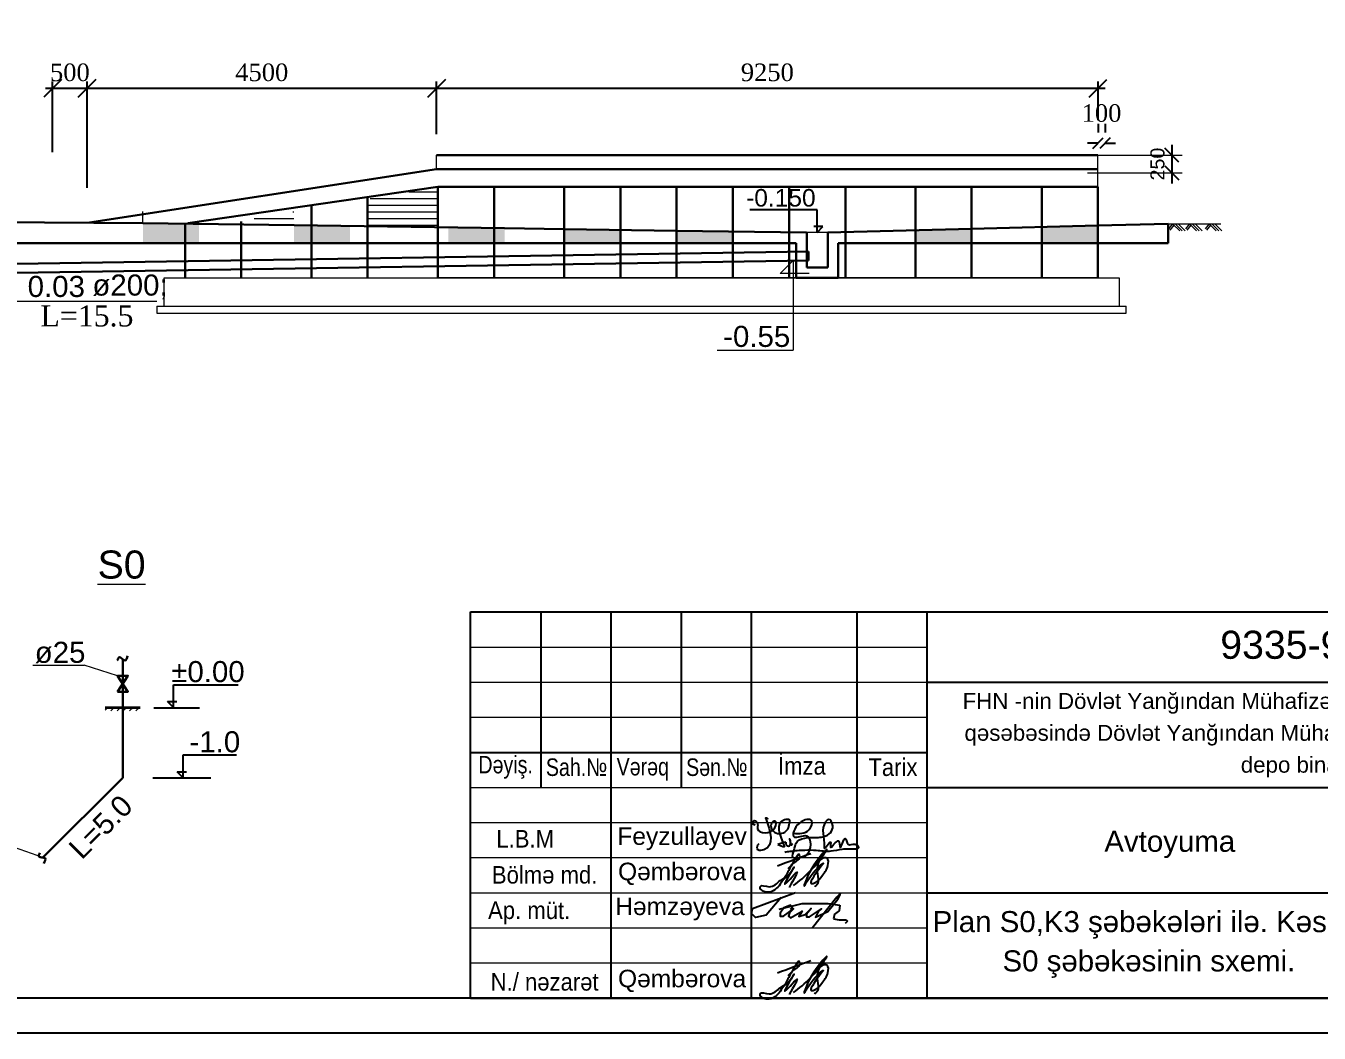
# Model space of a CAD drawing. Header units: millimetres. Extents: x 2332836 to 2398081, y 1433585 to 1563365.
# Drawn here: x 2357767 to 2376184, y 1483791 to 1498141 of the extents above; entities that cross this region are included whole.
import ezdxf

# ---------------------------------------------------------------- set-up
doc = ezdxf.new("R2010")
doc.units = ezdxf.units.MM
doc.linetypes.add('ACAD_ISO10W100', pattern=[18, 12, -3, 0, -3])
for name, color, linetype, lineweight in [('0_Ном._пера__21_Ном._пера__7', 7, 'Continuous', 60), ('Künc ştampının yazısı', 7, 'Continuous', 13), ('перегородка', 130, 'Continuous', 20), ('перегородка_Ном._пера__1_Ном._пера__7', 7, 'Continuous', 60)]:
    doc.layers.add(name, color=color, linetype=linetype, lineweight=lineweight)
doc.styles.add('Arial', font='arial.ttf')
doc.styles.add('ARİAL', font='arial.ttf')
doc.styles.get("Standard").update_dxf_attribs({"font": 'arialazlat.ttf'})
doc.styles.add('T.N.R.', font='times.ttf', dxfattribs={"height": 300})
doc.styles.add('Times New  Roman', font='times.ttf')
doc.styles.add('Times New Roman', font='times.ttf')
doc.dimstyles.new('ISO-100', dxfattribs={"dimtxt": 250, "dimasz": 250, "dimexe": 100, "dimexo": 500, "dimgap": 100, "dimtad": 1, "dimdec": 1, "dimtxsty": 'Standard', "dimblk": 'OBLIQUE', "dimcen": 2.5, "dimdle": 100, "dimclrd": 250, "dimclre": 250, "dimadec": 0, "dimazin": 0, "dimtfac": 1, "dimtdec": 1, "dimtmove": 1, "dimatfit": 3, "dimfxl": 1, "dimarcsym": 0})
doc.dimstyles.new('kesik ucun', dxfattribs={"dimtxt": 200, "dimasz": 200, "dimexe": 150, "dimexo": 0, "dimgap": 100, "dimtad": 1, "dimdec": 0, "dimtxsty": 'Standard', "dimblk": 'OBLIQUE', "dimcen": 2.5, "dimdle": 150, "dimadec": 0, "dimazin": 0, "dimtfac": 1, "dimtdec": 0, "dimtmove": 0, "dimatfit": 3, "dimfxl": 1, "dimarcsym": 0})
doc.dimstyles.get("Standard").update_dxf_attribs({"dimtxt": 300, "dimasz": 150, "dimexe": 150, "dimexo": 500, "dimgap": 100, "dimtad": 1, "dimdec": 0, "dimzin": 0, "dimdsep": 46, "dimtxsty": 'Standard', "dimblk": 'OBLIQUE', "dimcen": 0.09, "dimdle": 150, "dimadec": 0, "dimazin": 0, "dimtfac": 1, "dimtdec": 0, "dimtofl": 0, "dimtmove": 2, "dimatfit": 3, "dimldrblk": 'OBLIQUE', "dimfxl": 0.18, "dimtolj": 2, "dimtzin": 0, "dimarcsym": 0})

# ---------------------------------------------------------------- blocks, each defined once
blk = doc.blocks.new('_Oblique')
at = {"color": 0, "linetype": 'ByBlock', "lineweight": -2}
blk.add_line((-0.5, -0.5), (0.5, 0.5), dxfattribs=at)
blk = doc.blocks.new('*D49')
at = {"layer": 'Defpoints', "color": 0, "lineweight": 30, "ltscale": 15, "transparency": 16777216}
for p in [(2373035, 1496470), (2373035, 1496247), (2373135, 1496247)]:
    blk.add_point(p, dxfattribs=at)
at = {"layer": 'перегородка', "color": 0, "lineweight": -2, "ltscale": 15, "transparency": 16777216}
for p, q in [((2373035, 1496747), (2373035, 1496620)), ((2373135, 1496747), (2373135, 1496620))]:
    blk.add_line(p, q, dxfattribs=at)
at = {"layer": 'перегородка', "color": 0, "linetype": 'ByBlock', "lineweight": -2, "ltscale": 15, "transparency": 16777216}
for p, q in [((2373035, 1496470), (2372885, 1496470)), ((2373135, 1496470), (2373285, 1496470))]:
    blk.add_line(p, q, dxfattribs=at)
at = {"layer": 'перегородка', "color": 0, "lineweight": -2, "ltscale": 15, "transparency": 16777216, "xscale": 150, "yscale": 150, "zscale": 150}
blk.add_blockref('_Oblique', (2373035, 1496470), dxfattribs=at)
at = {"layer": 'перегородка', "color": 0, "lineweight": -2, "ltscale": 15, "transparency": 16777216, "xscale": 150, "yscale": 150, "zscale": 150, "rotation": 180}
blk.add_blockref('_Oblique', (2373135, 1496470), dxfattribs=at)
at = {"layer": 'перегородка', "color": 0, "ltscale": 15, "transparency": 16777216, "insert": (2373085, 1496897), "char_height": 300, "attachment_point": 5, "style": 'Times New Roman'}
blk.add_mtext('\\A2;{\\fTimes New Roman|b0|i0|c186|p18;\\H0.8333x;100}', dxfattribs=at)
blk = doc.blocks.new('*D50')
at = {"layer": 'Defpoints', "color": 0, "lineweight": 30, "ltscale": 10000, "transparency": 16777216}
for p in [(2372985, 1496297), (2372885, 1496047), (2374084, 1496047)]:
    blk.add_point(p, dxfattribs=at)
at = {"layer": 'перегородка', "color": 0, "linetype": 'ByBlock', "lineweight": -2, "ltscale": 10000, "transparency": 16777216}
blk.add_line((2374084, 1496447), (2374084, 1495897), dxfattribs=at)
at = {"layer": 'перегородка', "color": 0, "ltscale": 10000, "transparency": 16777216}
for p, q in [((2372985, 1496297), (2374234, 1496297)), ((2372885, 1496047), (2374234, 1496047))]:
    blk.add_line(p, q, dxfattribs=at)
at = {"layer": 'перегородка', "color": 0, "lineweight": -2, "ltscale": 10000, "transparency": 16777216, "xscale": 200, "yscale": 200, "zscale": 200}
for p, rotation in [((2374084, 1496297), 90), ((2374084, 1496047), 270)]:
    blk.add_blockref('_Oblique', p, dxfattribs=dict(at, rotation=rotation))
at = {"layer": 'перегородка', "color": 0, "ltscale": 10000, "transparency": 16777216, "insert": (2373882, 1496172), "char_height": 200, "attachment_point": 5, "rotation": 90}
blk.add_mtext('250', dxfattribs=at)
blk = doc.blocks.new('*D54')
at = {"color": 250, "lineweight": -2, "ltscale": 10000, "transparency": 16777216}
for p, q in [((2373135, 1497250), (2363517, 1497250)), ((2363617, 1496797), (2363617, 1497350)), ((2373035, 1496797), (2373035, 1497350))]:
    blk.add_line(p, q, dxfattribs=at)
at = {"layer": 'Defpoints', "color": 0, "lineweight": 30, "ltscale": 10000, "transparency": 16777216}
for p in [(2363617, 1497250), (2363617, 1496297), (2373035, 1496297)]:
    blk.add_point(p, dxfattribs=at)
at = {"color": 250, "lineweight": -2, "ltscale": 10000, "transparency": 16777216, "xscale": 250, "yscale": 250, "zscale": 250, "rotation": 180}
blk.add_blockref('_Oblique', (2363617, 1497250), dxfattribs=at)
at = {"color": 250, "lineweight": -2, "ltscale": 10000, "transparency": 16777216, "xscale": 250, "yscale": 250, "zscale": 250}
blk.add_blockref('_Oblique', (2373035, 1497250), dxfattribs=at)
at = {"color": 0, "ltscale": 10000, "transparency": 16777216, "insert": (2368326, 1497477), "char_height": 250, "attachment_point": 5}
blk.add_mtext('{\\fTimes New Roman|b0|i0|c238|p18;9250}', dxfattribs=at)
blk = doc.blocks.new('*D55')
at = {"color": 250, "lineweight": -2, "ltscale": 10000, "transparency": 16777216}
for p, q in [((2363717, 1497250), (2358538, 1497250)), ((2358638, 1495835), (2358638, 1497350)), ((2363617, 1496597), (2363617, 1497350))]:
    blk.add_line(p, q, dxfattribs=at)
at = {"layer": 'Defpoints', "color": 0, "lineweight": 30, "ltscale": 10000, "transparency": 16777216}
for p in [(2358638, 1497250), (2363617, 1496097), (2358638, 1495335)]:
    blk.add_point(p, dxfattribs=at)
at = {"color": 250, "lineweight": -2, "ltscale": 10000, "transparency": 16777216, "xscale": 250, "yscale": 250, "zscale": 250, "rotation": 180}
blk.add_blockref('_Oblique', (2358638, 1497250), dxfattribs=at)
at = {"color": 250, "lineweight": -2, "ltscale": 10000, "transparency": 16777216, "xscale": 250, "yscale": 250, "zscale": 250}
blk.add_blockref('_Oblique', (2363617, 1497250), dxfattribs=at)
at = {"color": 0, "ltscale": 10000, "transparency": 16777216, "insert": (2361127, 1497477), "char_height": 250, "attachment_point": 5}
blk.add_mtext('{\\fTimes New Roman|b0|i0|c238|p18;4500}', dxfattribs=at)
blk = doc.blocks.new('*D51')
at = {"color": 250, "lineweight": -2, "ltscale": 10000, "transparency": 16777216}
for p, q in [((2358738, 1497250), (2358049, 1497250)), ((2358149, 1496340), (2358149, 1497350)), ((2358638, 1496340), (2358638, 1497350))]:
    blk.add_line(p, q, dxfattribs=at)
at = {"layer": 'Defpoints', "color": 0, "lineweight": 30, "ltscale": 10000, "transparency": 16777216}
for p in [(2358149, 1497250), (2358149, 1495840), (2358638, 1495840)]:
    blk.add_point(p, dxfattribs=at)
at = {"color": 250, "lineweight": -2, "ltscale": 10000, "transparency": 16777216, "xscale": 250, "yscale": 250, "zscale": 250, "rotation": 180}
blk.add_blockref('_Oblique', (2358149, 1497250), dxfattribs=at)
at = {"color": 250, "lineweight": -2, "ltscale": 10000, "transparency": 16777216, "xscale": 250, "yscale": 250, "zscale": 250}
blk.add_blockref('_Oblique', (2358638, 1497250), dxfattribs=at)
at = {"color": 0, "ltscale": 10000, "transparency": 16777216, "insert": (2358394, 1497477), "char_height": 250, "attachment_point": 5}
blk.add_mtext('{\\fTimes New Roman|b0|i0|c238|p18;500}', dxfattribs=at)
blk = doc.blocks.new('F. G.')
for points, knots in [([(678117, 149875), (678101, 149881), (678068, 149894), (678110, 149968), (678168, 149890), (678111, 149758), (678415, 149738), (678425, 149962), (678305, 149885), (678405, 149720), (678572, 149778), (678603, 149871), (678622, 149968), (678384, 149933), (678466, 149735), (678536, 149566)], [0, 0, 0, 0, 42.223389, 90.051656, 154.549451, 226.6152, 476.644161, 571.28472, 627.013932, 778.672239, 938.454199, 1025.570794, 1091.558705, 1160.21584, 1544.16015, 1544.16015, 1544.16015, 1544.16015]), ([(678270, 149972), (678336, 149780), (678414, 149552), (678142, 149501), (678145, 149587), (678167, 149609), (678173, 149615)], [0, 0, 0, 0, 446.334972, 532.702513, 603.278674, 627.196902, 627.196902, 627.196902, 627.196902]), ([(678270, 149972), (678269, 149975), (678267, 149986), (678290, 149979), (678294, 149969), (678296, 149964)], [0, 0, 0, 0, 8.821018, 27.345406, 42.243095, 42.243095, 42.243095, 42.243095]), ([(678664, 149761), (678746, 149756), (678876, 149747), (678975, 149989), (678703, 149943), (678605, 149631), (678938, 149818), (678911, 149456), (678769, 149412), (678615, 149384), (678680, 149525), (678701, 149705), (678882, 149703), (679021, 149702)], [0, 0, 0, 0, 227.188385, 358.071473, 539.665587, 751.927894, 924.503113, 1199.403857, 1282.39891, 1403.270956, 1513.824778, 1614.597802, 1944.904586, 1944.904586, 1944.904586, 1944.904586]), ([(679021, 149702), (679048, 149704), (679140, 149711), (679266, 149820), (679179, 149989), (679034, 149833), (679110, 149701), (679096, 149506), (679219, 149719), (679163, 149474), (679324, 149754), (679319, 149457), (679400, 149778), (679430, 149558), (679529, 149636), (679613, 149557), (679572, 149540), (679556, 149533)], [0, 0, 0, 0, 82.934409, 278.458212, 386.336719, 441.130098, 797.922894, 815.295031, 939.358029, 1010.425899, 1153.318323, 1248.777542, 1391.619055, 1482.772305, 1582.360738, 1652.010665, 1693.923868, 1693.923868, 1693.923868, 1693.923868]), ([(679563, 149533), (679492, 149537), (679369, 149543), (679180, 149491), (679004, 149517), (678808, 149521), (678658, 149508), (678563, 149493), (678539, 149489)], [0, 0, 0, 0, 211.533539, 367.015626, 577.795063, 738.782103, 953.656981, 1027.737747, 1027.737747, 1027.737747, 1027.737747]), ([(678557, 149636), (678555, 149623), (678549, 149595), (678590, 149573), (678644, 149600), (678594, 149740), (678613, 149627), (678634, 149589), (678649, 149601), (678648, 149609), (678647, 149612)], [0, 0, 0, 0, 37.910096, 78.738154, 107.34926, 199.254906, 281.250122, 295.344415, 310.564895, 319.310936, 319.310936, 319.310936, 319.310936])]:
    blk.add_open_spline(points, degree=3, knots=knots)
for points in [[(678557, 149636), (678518, 149625), (678479, 149613), (678440, 149602)], [(678440, 149602), (678472, 149590), (678504, 149578), (678535, 149566)]]:
    blk.add_open_spline(points, degree=3)
blk = doc.blocks.new('Г')
at = {"color": 7, "lineweight": 25}
for p, q in [((3558212, -3986533), (3558866, -3986366)), ((3558866, -3986366), (3559602, -3986366)), ((3559602, -3986366), (3559935, -3986420)), ((3559782, -3986670), (3559756, -3986809)), ((3559917, -3986573), (3559782, -3986674)), ((3559935, -3986420), (3559917, -3986573)), ((3559756, -3986809), (3559918, -3986835)), ((3559918, -3986835), (3560115, -3986835)), ((3560150, -3986870), (3560083, -3986937)), ((3560115, -3986835), (3560150, -3986870))]:
    blk.add_line(p, q, dxfattribs=at)
for points in [[(3558269, -3986197), (3557838, -3986698), (3557532, -3986768), (3557417, -3986654), (3557449, -3986511), (3558676, -3986057)], [(3558530, -3986533), (3558589, -3986473), (3558527, -3986411), (3558337, -3986490), (3558236, -3986641), (3558236, -3986727), (3558330, -3986727), (3558614, -3986522), (3558498, -3986638), (3558474, -3986725), (3558527, -3986778), (3558867, -3986589), (3558765, -3986739), (3558945, -3986684), (3559121, -3986508), (3558985, -3986672), (3558985, -3986752), (3559071, -3986752), (3559409, -3986520), (3559319, -3986610), (3559247, -3986753), (3559593, -3986593), (3559883, -3986249), (3559936, -3986140), (3559956, -3986075), (3559846, -3986186), (3559160, -3987062)]]:
    blk.add_lwpolyline(points, dxfattribs=at)
blk = doc.blocks.new('QT')
for points, knots in [([(-585737, 108509), (-585715, 108533), (-585678, 108574), (-585613, 108617), (-585563, 108657), (-585582, 108732), (-585630, 108659), (-585675, 108585), (-585747, 108445), (-585823, 108321), (-585900, 108220), (-585995, 108161), (-586085, 108179), (-586136, 108215), (-586136, 108292), (-585964, 108206), (-585868, 108348), (-585735, 108386), (-585571, 108666), (-585926, 108093), (-585520, 108593), (-585655, 108359), (-585723, 108241)], [0, 0, 0, 0, 95.105414, 165.226399, 237.940081, 275.386653, 317.829734, 413.155248, 594.756942, 755.78629, 857.135005, 977.628911, 1063.634804, 1123.390002, 1143.497316, 1270.295177, 1449.220916, 1585.489424, 1732.301661, 2011.136996, 2249.585855, 2488.440566, 2488.440566, 2488.440566, 2488.440566]), ([(-585659, 108268), (-585580, 108329), (-585415, 108456), (-585042, 108959), (-585416, 108550), (-585541, 108187), (-585407, 108452), (-585153, 108667), (-585344, 108455), (-585445, 108276), (-585314, 108319), (-585252, 108416), (-585166, 108511), (-585157, 108669), (-585278, 108662), (-585330, 108554), (-585324, 108430), (-585290, 108306), (-585347, 108261), (-585364, 108247)], [0, 0, 0, 0, 338.07146, 701.928548, 1160.253845, 1316.39979, 1493.912841, 1738.545853, 1967.361308, 2076.382892, 2141.637406, 2265.742403, 2439.595438, 2546.512588, 2605.883314, 2735.471139, 2851.575865, 2995.445732, 3058.832965, 3058.832965, 3058.832965, 3058.832965])]:
    blk.add_open_spline(points, degree=3, knots=knots)
blk.add_open_spline([(-585890, 108550), (-585731, 108608), (-585573, 108667), (-585414, 108725)], degree=3)
blk = doc.blocks.new('9183-5')
at = {"lineweight": 25}
for p, q in [((-726777, 21337), (-726777, 26837)), ((-726777, 26837), (-708277, 26837)), ((-725777, 26838), (-725777, 24337)), ((-724777, 26839), (-724777, 21339)), ((-723777, 26839), (-723777, 24337)), ((-722777, 21338), (-722777, 26838)), ((-721277, 26838), (-721277, 21338)), ((-720277, 26838), (-720277, 21338)), ((-726777, 24837), (-720277, 24837)), ((-713277, 21337), (-713277, 24337)), ((-726777, 21337), (-708277, 21337))]:
    blk.add_line(p, q, dxfattribs=at)
at = {"color": 0, "lineweight": 25}
for p, q in [((-708277, 21337), (-708277, 26837)), ((-720277, 25837), (-708277, 25837)), ((-720277, 24337), (-708277, 24337)), ((-711777, 22837), (-711777, 24337)), ((-710277, 22837), (-710277, 24337)), ((-713277, 23837), (-708277, 23837)), ((-720277, 22837), (-708277, 22837))]:
    blk.add_line(p, q, dxfattribs=at)
at = {"lineweight": 15}
for p, q in [((-726777, 26337), (-720277, 26337)), ((-726777, 25837), (-720277, 25837)), ((-726777, 25337), (-720277, 25337)), ((-726777, 24337), (-720277, 24337)), ((-726777, 23837), (-720277, 23837)), ((-726777, 23337), (-720277, 23337)), ((-726777, 22837), (-720277, 22837)), ((-726777, 22337), (-720277, 22337)), ((-726777, 21837), (-720277, 21837))]:
    blk.add_line(p, q, dxfattribs=at)
at = {"color": 2}
blk.add_blockref('F. G.', (-1400841, -126077), dxfattribs=at)
at = {"color": 3}
for p in [(-136516, -85328), (-136516, -86853)]:
    blk.add_blockref('QT', p, dxfattribs=at)
at = {"lineweight": 25, "xscale": 0.5, "yscale": 0.5, "zscale": 0.5}
blk.add_blockref('Г', (-2501485, 2015868), dxfattribs=at)
at = {"insert": (-716819, 23525), "char_height": 300, "width": 5135.22, "attachment_point": 5, "style": 'Arial'}
blk.add_mtext('{\\fArial|b0|i0|c238|p34;Avtoyuma}', dxfattribs=at)
at = {"layer": '0_Ном._пера__21_Ном._пера__7', "linetype": 'Continuous', "lineweight": 25, "insert": (-714246, 25081), "char_height": 227.25, "width": 11211.1, "attachment_point": 5, "line_spacing_factor": 1.19865, "style": 'ARİAL'}
blk.add_mtext('FHN -nin Dövlət Yanğından Mühafizə Xidmətinin Xocav{\\fArial|b0|i0|c238|p34;ənd} {\\fArial|b0|i0|c238|p34;rayonunun Hadrud qəsəbəsində }Dövlət Yanğından Mühafizə Hissəsinin 4 {\\fArial|b0|i0|c238|p34;çıxışlı} {\\fArial|b0|i0|c238|p34;Y}anğınsöndürmə depo{\\fArial|b0|i0|c238|p34; binasının tikintisi}', dxfattribs=at)
at = {"layer": 'Künc ştampının yazısı', "color": 7, "char_height": 250, "attachment_point": 5, "style": 'Times New  Roman'}
for s, width, insert in [('{\\fArial|b0|i0|c238|p34;\\W0.8;Dəyiş.}', 1800, (-726276, 24624)), ('{\\fArial|b0|i0|c238|p34;\\W0.8;Sah.\\fArial|b0|i0|c204|p34;№}', 1800, (-725266, 24624)), ('{\\fArial|b0|i0|c238|p34;\\W0.8;Vərəq}', 1800, (-724323, 24595)), ('{\\fArial|b0|i0|c238|p34;\\W0.8;Sən.\\fArial|b0|i0|c204|p34;№}', 1800, (-723269, 24624)), ('\\pxt0.44093;{\\fArial|b0|i0|c0|p34;\\W0.9;İmza}', 250, (-722057, 24643)), ('{\\fArial|b0|i0|c0|p34;\\W0.9;Tarix }', 1800, (-720761, 24624))]:
    blk.add_mtext_dynamic_manual_height_columns(s, width=width, gutter_width=1, heights=[0], dxfattribs=dict(at, insert=insert))
at = {"layer": 'Künc ştampının yazısı', "color": 7, "lineweight": 25, "attachment_point": 5}
for s, insert, char_height, style in [('{\\fArial|b0|i0|c238|p34;Mərhələ}', (-712482, 24092), 250, 'Times New  Roman'), ('{\\fArial|b0|i0|c238|p34;Vərəq}', (-711007, 24092), 250, 'Times New  Roman'), ('{\\fArial|b0|i0|c238|p34;İL}', (-712540, 23369), 300, 'Times New  Roman'), ('{\\fArial|b0|i0|c238|p34;2}', (-709436, 23374), 300, 'Times New Roman'), ('{\\fArial|b0|i0|c238|p34;\\W0.9;\\C256; FHN TTNDA\\P"AZ\\fArial|b0|i0|c0|p34;Ə\\fArial|b0|i0|c238|p34;RDÖVL\\fArial|b0|i0|c0|p34;Ə\\fArial|b0|i0|c238|p34;TS\\fArial|b0|i0|c0|p34;Ə\\fArial|b0|i0|c238|p34;NAYE\\fArial|b0|i0|c204|p34;L\\fArial|b0|i0|c238|p34;AYİH\\fArial|b0|i0|c0|p34;Ə\\fArial|b0|i0|c238|p34;" \\fArial|b0|i0|c204|p34;\\P\\fArial|b0|i0|c238|p34;DLİ}', (-710770, 22137), 250, 'Times New  Roman'), ('{\\fArial|b0|i0|c0|p34;Format A3}', (-709628, 21066), 300, 'Times New Roman')]:
    blk.add_mtext(s, dxfattribs=dict(at, insert=insert, char_height=char_height, style=style))
at = {"layer": 'Künc ştampının yazısı', "color": 7, "lineweight": 25, "insert": (-709246, 24092), "char_height": 250, "width": 3544.72, "attachment_point": 5, "style": 'Times New  Roman'}
blk.add_mtext('{\\fArial|b0|i0|c238|p34;Vərəqlər}', dxfattribs=at)
at = {"layer": 'Künc ştampının yazısı', "color": 7, "attachment_point": 5, "style": 'Times New  Roman'}
for s, insert, char_height in [('{\\fArial|b0|i0|c238|p34;\\W0.9;  \\H0.87845x; \\H0.83333x;\\W1;Feyzullayev\\fArial|b0|i0|c204|p34; \\H1.3661x;\\W0.9; \\fArial|b0|i0|c238|p34;       }', (-723935, 23606), 341.512), ('{\\fArial|b0|i0|c238|p34;\\W0.9;  \\H0.73204x; L.B.M\\H1.366x; \\fArial|b0|i0|c204|p34;  \\fArial|b0|i0|c238|p34;       }', (-726161, 23606), 341.512), ('{\\fArial|b0|i0|c238|p34;\\W0.9;       \\fArial|b0|i0|c0|p34;\\H0.78914x;B\\fArial|b0|i0|c238|p34;ölmə md.    \\H1.2672x; }', (-726108, 23091), 316.801), ('{\\fArial|b0|i0|c238|p34;\\W0.9;  \\H0.87845x; \\H0.83333x;\\W1;Qəmbərova\\H1.3661x;\\W0.9;       }', (-723935, 23106), 341.51), ('{\\fArial|b0|i0|c238|p34;\\W0.9;    \\H0.78914x; Ap. müt.}', (-726206, 22550), 316.8), ('{\\fArial|b0|i0|c238|p34;\\W0.9;  \\H0.87845x; \\H0.83333x;\\W1;Həmzəyeva\\H1.3661x;\\W0.9;       }', (-723965, 22606), 341.51), ('{\\fArial|b0|i0|c238|p34;\\W0.9;  \\H0.87845x; \\H0.83333x;\\W1;Qəmbərova\\H1.3661x;\\W0.9;       }', (-723935, 21581), 341.51), ('{\\fArial|b0|i0|c238|p34;\\W0.9;       \\H0.78914x;N./ nəzarət   \\H1.2672x; }', (-726108, 21566), 316.8)]:
    blk.add_mtext(s, dxfattribs=dict(at, insert=insert, char_height=char_height))
at = {"layer": 'перегородка_Ном._пера__1_Ном._пера__7', "color": 7, "linetype": 'Continuous', "insert": (-716255, 26570), "char_height": 400, "attachment_point": 1, "style": 'ARİAL'}
blk.add_mtext(' 9335-{\\fArial|b0|i0|c238|p34;9}- {\\fArial|b0|i0|c238|p34;SK}', dxfattribs=at)

msp = doc.modelspace()

# ---------------------------------------------------------------- hatches: boundary and pattern name
at = {"lineweight": 0}
h = msp.add_hatch(dxfattribs=at)
h.set_pattern_fill('ANSI31', color=256, scale=20, style=0)
h.set_pattern_definition([(45, (2268788.313, 1473627.36), (-44.90128, 44.90128), [])])
h.paths.add_polyline_path([(2358897.4, 1488430.45), (2359397.4, 1488430.45), (2359397.4, 1488380.45), (2358897.4, 1488380.45)])
at = {"layer": 'перегородка', "ltscale": 30}
h = msp.add_hatch(dxfattribs=at)
h.set_pattern_fill('LINE', scale=30, style=0)
h.set_pattern_definition([(0, (1262950.59, -40892.68), (0, 95.25), [])])
h.paths.add_polyline_path([(2361584.59, 1495492.67), (2361584.59, 1495299.37), (2360550.19, 1495313.87)])
h.paths.add_polyline_path([(2362634.58, 1495284.65), (2362634.58, 1495674.17), (2363634.58, 1495847.03), (2363634.58, 1495270.63)])
at = {"layer": 'перегородка', "ltscale": 10000}
h = msp.add_hatch(dxfattribs=at)
h.set_pattern_fill('AR-SAND', scale=3, style=0)
h.set_pattern_definition([(37.5, (1138444.62, 37087.39), (-4.800094, 146.823971), [0, -115.824, 0, -129.54, 0, -123.825]), (7.5, (1138444.62, 37087.39), (134.856985, 215.04753), [0, -62.484, 0, -104.394, 0, -40.005]), (327.5, (1138350.89, 37087.39), (237.297711, 0.431155), [0, -38.1, 0, -137.16, 0, -179.07]), (317.5, (1138350.9, 37087.39), (229.066936, 66.878797), [0, -19.05, 0, -89.916, 0, -102.87])])
h.paths.add_polyline_path([(2359834.58, 1495323.9), (2360234.58, 1495318.29), (2360234.58, 1495047.03), (2359834.58, 1495047.03)])
h.paths.add_polyline_path([(2359434.58, 1495329.51), (2359834.58, 1495323.9), (2359834.58, 1495047.03), (2359434.58, 1495047.03)])
h.paths.add_polyline_path([(2361584.59, 1495299.37), (2361587.76, 1495299.32), (2361984.59, 1495293.76), (2361984.59, 1495047.03), (2361584.59, 1495047.03)])
h.paths.add_polyline_path([(2361984.59, 1495293.76), (2362384.59, 1495288.15), (2362384.59, 1495047.03), (2361984.59, 1495047.03)])
h.paths.add_polyline_path([(2363784.58, 1495268.52), (2364184.58, 1495262.92), (2364184.58, 1495047.03), (2363784.58, 1495047.03)])
h.paths.add_polyline_path([(2364184.58, 1495262.92), (2364584.58, 1495257.31), (2364584.58, 1495047.03), (2364184.58, 1495047.03)])
h.paths.add_polyline_path([(2365434.58, 1495245.39), (2365834.58, 1495239.79), (2365834.58, 1495047.03), (2365434.58, 1495047.03)])
h.paths.add_polyline_path([(2365834.58, 1495239.79), (2366234.58, 1495234.18), (2366234.58, 1495047.03), (2365834.58, 1495047.03)])
h.paths.add_polyline_path([(2367034.58, 1495222.96), (2367434.58, 1495217.36), (2367434.58, 1495047.03), (2367034.58, 1495047.03)])
h.paths.add_polyline_path([(2367434.58, 1495217.36), (2367834.58, 1495211.75), (2367834.58, 1495047.03), (2367434.58, 1495047.03)])
h.paths.add_polyline_path([(2370434.58, 1495229.08), (2370834.58, 1495239.34), (2370834.58, 1495047.03), (2370434.58, 1495047.03)])
h.paths.add_polyline_path([(2370834.58, 1495239.34), (2371234.58, 1495249.59), (2371234.58, 1495047.03), (2370834.58, 1495047.03)])
h.paths.add_polyline_path([(2372234.58, 1495275.23), (2372634.58, 1495285.49), (2372634.58, 1495047.03), (2372234.58, 1495047.03)])
h.paths.add_polyline_path([(2372634.58, 1495285.49), (2373034.58, 1495295.75), (2373034.58, 1495047.03), (2372634.58, 1495047.03)])

# ---------------------------------------------------------------- linework, layer by layer
at = {"color": 16, "lineweight": 30, "ltscale": 10000}
for p, q in [((2368914.5, 1494927.36), (2354364.05, 1494701.44)), ((2368914.5, 1494799.7), (2368914.5, 1494927.36)), ((2368914.5, 1494799.7), (2354364.05, 1494571.17))]:
    msp.add_line(p, q, dxfattribs=at)
at = {"color": 0, "lineweight": 9, "ltscale": 100}
for p, q in [((2368692.8, 1494796.03), (2368510.01, 1494613.23)), ((2368692.68, 1494796.03), (2368692.68, 1493520.7)), ((2368920.99, 1494613.23), (2368510.01, 1494613.23)), ((2367613.8, 1493520.7), (2368692.68, 1493520.7))]:
    msp.add_line(p, q, dxfattribs=at)
at = {"color": 0, "lineweight": 15, "ltscale": 100}
msp.add_line((2357432.09, 1494219.55), (2359634.58, 1494219.55), dxfattribs=at)
at = {"lineweight": 15, "ltscale": 10000}
for p, q in [((2357867.58, 1489031.2), (2358599.99, 1489031.2)), ((2359073.07, 1488882.27), (2358599.99, 1489031.2)), ((2358009.26, 1486292.31), (2356732.7, 1486744.57))]:
    msp.add_line(p, q, dxfattribs=at)
at = {"color": 7, "lineweight": 30, "ltscale": 10000}
for p, q in [((2359147.4, 1488430.45), (2359147.4, 1489116.81)), ((2359147.4, 1487430.45), (2359147.4, 1488430.45)), ((2359147.4, 1487430.45), (2358009.26, 1486292.31))]:
    msp.add_line(p, q, dxfattribs=at)
at = {"lineweight": 35}
msp.add_line((2358897.4, 1488430.45), (2359397.4, 1488430.45), dxfattribs=at)
at = {"color": 0, "lineweight": 35, "ltscale": 100}
msp.add_line((2358897.4, 1488430.45), (2359397.4, 1488430.45), dxfattribs=at)
for points in [[(2343098.91, 1512490.93), (2383098.91, 1512490.93), (2383098.91, 1483790.93), (2343098.91, 1483790.93)], [(2345098.91, 1511990.93), (2382598.91, 1511990.93), (2382598.91, 1484290.93), (2345098.91, 1484290.93)]]:
    msp.add_lwpolyline(points, close=True)
at = {"color": 7, "lineweight": 30, "ltscale": 10000}
msp.add_lwpolyline([(2359073.07, 1488655.39), (2359221.73, 1488882.27), (2359073.07, 1488882.27), (2359221.73, 1488655.39), (2359073.07, 1488655.39)], dxfattribs=at)
at = {"lineweight": 30}
for points in [[(2359216.61, 1489168.01), (2359206.05, 1489133.51), (2359183.43, 1489059.59), (2359098.5, 1489181.12), (2359077.78, 1489121.56), (2359069.81, 1489098.66)], [(2358022, 1486207.18), (2358038.93, 1486239.04), (2358075.2, 1486307.3), (2357929.21, 1486281.42), (2357956.67, 1486338.18), (2357967.24, 1486360.02)]]:
    msp.add_open_spline(points, degree=3, knots=[0, 0, 0, 0, 78.81271454, 168.86164868, 225.13999702, 225.13999702, 225.13999702, 225.13999702], dxfattribs=at)
at = {"layer": 'перегородка', "color": 7, "lineweight": 30, "ltscale": 30}
for p, q in [((2363616.58, 1496297.03), (2373034.58, 1496297.03)), ((2363616.58, 1496097.03), (2358673.1, 1495340.18)), ((2363616.58, 1496097.03), (2373034.58, 1496097.03)), ((2363632.13, 1495846.66), (2360075.55, 1495329.51)), ((2363634.58, 1495847.03), (2373034.58, 1495847.03)), ((2364434.58, 1494549.1), (2364434.58, 1495847.03)), ((2366234.58, 1494549.1), (2366234.58, 1495847.03)), ((2367834.58, 1494549.1), (2367834.58, 1495847.03)), ((2369436.71, 1494549.1), (2369436.71, 1495847.03)), ((2371234.58, 1494549.1), (2371234.58, 1495847.03)), ((2373034.58, 1494549.1), (2373034.58, 1495847.03)), ((2362634.58, 1494549.1), (2362634.58, 1495701.61)), ((2359434.58, 1495329.51), (2356784.58, 1495347.03)), ((2361587.76, 1495299.32), (2359434.58, 1495329.51)), ((2359434.58, 1495329.51), (2359434.58, 1495325.23)), ((2360834.58, 1494549.1), (2360834.58, 1495352.63)), ((2364584.58, 1495257.31), (2361587.76, 1495299.32)), ((2365434.58, 1495245.39), (2364584.58, 1495257.31)), ((2367034.58, 1495222.96), (2365434.58, 1495245.39)), ((2368884.58, 1495197.03), (2367034.58, 1495222.96)), ((2371234.58, 1495249.59), (2369186.71, 1495197.08)), ((2373034.58, 1495295.75), (2371234.58, 1495249.59)), ((2374034.58, 1495321.39), (2373034.58, 1495295.75)), ((2374034.58, 1495047.03), (2374035.23, 1495321.41)), ((2359434.58, 1495047.03), (2356934.58, 1495047.03)), ((2359434.58, 1495047.03), (2360634.58, 1495047.03)), ((2361584.59, 1495047.03), (2360234.58, 1495047.03)), ((2361584.59, 1495047.03), (2360234.58, 1495047.03)), ((2365434.58, 1495047.03), (2361584.59, 1495047.03)), ((2363934.58, 1495047.03), (2361584.59, 1495047.03)), ((2367834.58, 1495047.03), (2365434.58, 1495047.03)), ((2368734.58, 1495047.03), (2367834.58, 1495047.03)), ((2368736.71, 1494549.1), (2368736.71, 1495047.03)), ((2368886.71, 1494699.1), (2368886.71, 1495197.03)), ((2369186.71, 1494699.1), (2369186.71, 1495197.08)), ((2369334.58, 1495047.03), (2369336.71, 1494549.1)), ((2370034.58, 1495047.03), (2369334.58, 1495047.03)), ((2370034.58, 1495047.03), (2369884.58, 1495047.03)), ((2370434.58, 1495047.03), (2370034.58, 1495047.03)), ((2371234.58, 1495047.03), (2370434.58, 1495047.03)), ((2372234.58, 1495047.03), (2371234.58, 1495047.03)), ((2374034.58, 1495047.03), (2372234.58, 1495047.03)), ((2369336.71, 1494549.1), (2368736.71, 1494549.1))]:
    msp.add_line(p, q, dxfattribs=at)
at = {"layer": 'перегородка', "color": 7, "ltscale": 10000}
for p, q in [((2363616.58, 1496097.03), (2363616.58, 1496297.03)), ((2373034.58, 1495847.03), (2373034.58, 1496297.03)), ((2359434.58, 1495329.51), (2360234.58, 1495329.51)), ((2374035.23, 1495321.41), (2374783.99, 1495321.41)), ((2374097.02, 1495321.41), (2374040.64, 1495247.55)), ((2374115.74, 1495302.68), (2374059.36, 1495228.83)), ((2374097.02, 1495321.41), (2374198.33, 1495220.1)), ((2374134.14, 1495321.41), (2374235.45, 1495220.1)), ((2374176.4, 1495321.41), (2374277.71, 1495220.1)), ((2374337.78, 1495321.41), (2374281.4, 1495247.55)), ((2374356.51, 1495302.68), (2374300.12, 1495228.83)), ((2374337.78, 1495321.41), (2374439.09, 1495220.1)), ((2374374.9, 1495321.41), (2374476.21, 1495220.1)), ((2374417.16, 1495321.41), (2374518.47, 1495220.1)), ((2374617.45, 1495321.41), (2374561.07, 1495247.55)), ((2374636.18, 1495302.68), (2374579.79, 1495228.83)), ((2374617.45, 1495321.41), (2374718.76, 1495220.1)), ((2374654.57, 1495321.41), (2374755.88, 1495220.1)), ((2374696.83, 1495321.41), (2374798.14, 1495220.1)), ((2359734.58, 1494549.1), (2373334.58, 1494549.1)), ((2359734.58, 1494149.1), (2359734.58, 1494549.1)), ((2373034.58, 1494549.1), (2363634.58, 1494549.1)), ((2373334.58, 1494549.1), (2373334.58, 1494149.1)), ((2359634.58, 1494149.1), (2373434.58, 1494149.1)), ((2359634.58, 1494149.1), (2359634.58, 1494049.1)), ((2373434.58, 1494049.1), (2373434.58, 1494149.1)), ((2359634.58, 1494049.1), (2373434.58, 1494049.1))]:
    msp.add_line(p, q, dxfattribs=at)
at = {"layer": 'перегородка', "color": 7, "ltscale": 30}
for p, q in [((2363784.58, 1495847.03), (2363634.58, 1495847.03)), ((2359434.58, 1495325.23), (2359434.58, 1495497.03)), ((2360234.58, 1495047.03), (2360634.58, 1495047.03)), ((2363934.58, 1495047.03), (2363784.58, 1495047.03)), ((2363934.58, 1495047.03), (2364084.58, 1495047.03)), ((2368734.58, 1495047.03), (2368184.58, 1495047.03)), ((2369186.71, 1495197.03), (2368884.58, 1495197.03)), ((2370834.58, 1495047.03), (2369334.58, 1495047.03)), ((2370034.58, 1495047.03), (2370184.58, 1495047.03)), ((2369186.71, 1494699.1), (2368886.71, 1494699.1))]:
    msp.add_line(p, q, dxfattribs=at)
at = {"layer": 'перегородка', "color": 7, "lineweight": 30, "ltscale": 20}
for p, q in [((2363634.58, 1494549.1), (2363634.58, 1495847.03)), ((2365434.58, 1494549.1), (2365434.58, 1495847.03)), ((2367034.58, 1494549.1), (2367034.58, 1495847.03)), ((2368636.71, 1494549.1), (2368636.71, 1495847.03)), ((2370434.58, 1494549.1), (2370434.58, 1495847.03)), ((2372234.58, 1494549.1), (2372234.58, 1495847.03)), ((2361834.58, 1494549.1), (2361834.58, 1495585.28)), ((2360034.58, 1494549.1), (2360034.58, 1495325.23))]:
    msp.add_line(p, q, dxfattribs=at)
at = {"layer": 'перегородка', "color": 7, "linetype": 'ACAD_ISO10W100', "lineweight": 30, "ltscale": 20}
msp.add_line((2372234.58, 1495275.23), (2372234.58, 1495847.03), dxfattribs=at)
at = {"layer": 'перегородка', "color": 7, "lineweight": 25, "ltscale": 10000}
for p, q in [((2369034.58, 1495520.22), (2368075.33, 1495520.22)), ((2369034.58, 1495197.03), (2369034.58, 1495520.22)), ((2369117.83, 1495280.28), (2368988.78, 1495280.28)), ((2369034.58, 1495197.03), (2369117.83, 1495280.28)), ((2359869.11, 1488430.45), (2359869.11, 1488753.65)), ((2359869.11, 1488753.65), (2360792.52, 1488753.65)), ((2359588.4, 1488426.48), (2360242.26, 1488426.48)), ((2359869.11, 1488430.45), (2359785.85, 1488513.71)), ((2359785.85, 1488513.71), (2359914.91, 1488513.71)), ((2360007.27, 1487430.45), (2360007.27, 1487753.65)), ((2360007.27, 1487753.65), (2360767.55, 1487753.65)), ((2360007.27, 1487430.45), (2359924.01, 1487513.71)), ((2359924.01, 1487513.71), (2360053.07, 1487513.71)), ((2359576.87, 1487426.48), (2360402.77, 1487426.48))]:
    msp.add_line(p, q, dxfattribs=at)
at = {"layer": 'перегородка', "color": 7, "lineweight": 30, "ltscale": 10000}
msp.add_line((2369186.71, 1494699.1), (2368886.71, 1494699.1), dxfattribs=at)

# ---------------------------------------------------------------- block references
at = {"color": 7}
msp.add_blockref('9183-5', (3090875.45, 1462954.01), dxfattribs=at)

# ---------------------------------------------------------------- texts
at = {"char_height": 300, "style": 'ARİAL'}
for s, insert, width, attachment_point in [('{\\fArial|b0|i0|c238|p34;0.03}', (2358200.71, 1494426.33), 1498.0252, 5), ('ø{\\fArial|b0|i0|c238|p34;200;}', (2359250.25, 1494420.5), 1498.0252, 5), ('-{\\fArial|b0|i0|c238|p34;0}.55', (2368174.77, 1493714.97), 1498.0252, 5), ('ø{\\fArial|b0|i0|c238|p34;25}', (2357893.6, 1489366.24), 3056.1864, 1)]:
    msp.add_mtext(s, dxfattribs=dict(at, insert=insert, width=width, attachment_point=attachment_point))
at = {"color": 7, "insert": (2358637.26, 1494005.65), "char_height": 300, "width": 1498.0252, "attachment_point": 5, "style": 'T.N.R.'}
msp.add_mtext('L=15.5', dxfattribs=at)
at = {"insert": (2359101, 1487211.6), "char_height": 300, "width": 660.956, "attachment_point": 3, "rotation": 45, "style": 'ARİAL'}
msp.add_mtext('{\\fArial|b0|i0|c238|p34;L\\fArial|b0|i0|c186|p34;=}5.0', dxfattribs=at)
at = {"char_height": 300, "attachment_point": 3, "style": 'ARİAL'}
for s, insert in [('{\\fArial|b0|i0|c238|p34; }Plan {\\fArial|b0|i0|c238|p34;S0,}K3 {\\fArial|b0|i0|c238|p34;şəbəkələri ilə.} {\\fArial|b0|i0|c238|p34;Kəsik1-1.}', (2377318.22, 1485529.69)), ('{\\fArial|b0|i0|c238|p34; S0 şəbəkəsinin sxemi.}', (2375844.15, 1484970.39))]:
    msp.add_mtext(s, dxfattribs=dict(at, insert=insert))
at = {"layer": 'перегородка', "color": 7, "ltscale": 10000, "style": 'ARİAL'}
for s, insert, char_height, attachment_point in [('{\\fArial|b0|i0|c186|p34;-0.150}', (2369013.67, 1495816.61), 250, 3), ('      {\\H1.2723x; \\fArial|b0|i0|c238|p34;\\LS0}', (2357901.98, 1490666.55), 314.4012, 1)]:
    msp.add_mtext(s, dxfattribs=dict(at, insert=insert, char_height=char_height, attachment_point=attachment_point))
at = {"layer": 'перегородка', "color": 7, "lineweight": 25, "ltscale": 10000, "attachment_point": 1}
for s, insert, char_height, style in [('{\\fArial|b0|i0|c238|p34;%%P\\fArial|b0|i0|c186|p34;0.00}', (2359837.82, 1489091.67), 300, 'ARİAL'), ('-', (2359949.83, 1488933.76), 200, 'Times New Roman'), ('{\\fArial|b0|i0|c238|p34;-1.0}', (2360097.73, 1488091.67), 300, 'ARİAL')]:
    msp.add_mtext(s, dxfattribs=dict(at, insert=insert, char_height=char_height, style=style))

# ---------------------------------------------------------------- dimensions: what is measured, and where the dimension line sits
at = {"color": 7, "ltscale": 10000}
dim = msp.add_linear_dim(base=(2358149.27, 1497249.84), p1=(2358637.78, 1495840.18), p2=(2358149.27, 1495840.18), angle=180, text='{\\fTimes New Roman|b0|i0|c238|p18;500}', dimstyle='ISO-100', override={"dimfxl": 0.18}, dxfattribs=at)
dim.commit()
dim.dimension.update_dxf_attribs({"geometry": '*D51', "text_midpoint": (2358393.53, 1497249.84), "dimtype": 160})
for base, p1, p2, text, picture, middle in [((2358637.78, 1497249.84), (2363616.58, 1496097.03), (2358637.78, 1495334.77), '{\\fTimes New Roman|b0|i0|c238|p18;4500}', '*D55', (2361127.18, 1497477.01)), ((2363616.58, 1497249.84), (2373034.58, 1496297.03), (2363616.58, 1496297.03), '{\\fTimes New Roman|b0|i0|c238|p18;9250}', '*D54', (2368325.58, 1497477.37))]:
    dim = msp.add_linear_dim(base=base, p1=p1, p2=p2, angle=180, text=text, dimstyle='ISO-100', override={"dimfxl": 0.18}, dxfattribs=at)
    dim.commit()
    dim.dimension.update_dxf_attribs({"geometry": picture, "text_midpoint": middle})
at = {"layer": 'перегородка', "color": 7, "ltscale": 15}
dim = msp.add_linear_dim(base=(2373034.58, 1496470.2), p1=(2373134.58, 1496247.03), p2=(2373034.58, 1496247.03), angle=180, text='{\\fTimes New Roman|b0|i0|c186|p18;\\H0.8333x;100}', dimstyle='Standard', override={"dimlfac": 0.5, "dimtxsty": 'Times New Roman', "dimfxl": 1.25}, dxfattribs=at)
dim.commit()
dim.dimension.update_dxf_attribs({"geometry": '*D49', "text_midpoint": (2373084.58, 1496897.36)})
at = {"layer": 'перегородка', "color": 7, "ltscale": 10000}
dim = msp.add_linear_dim(base=(2374084.35, 1496047.03), p1=(2372984.58, 1496297.03), p2=(2372884.58, 1496047.03), angle=90, dimstyle='kesik ucun', override={"dimfxl": 1.25, "dimlwe": -1}, dxfattribs=at)
dim.commit()
dim.dimension.update_dxf_attribs({"geometry": '*D50', "text_midpoint": (2374084.35, 1496172.03), "dimtype": 160})

doc.saveas('drawing.dxf')
